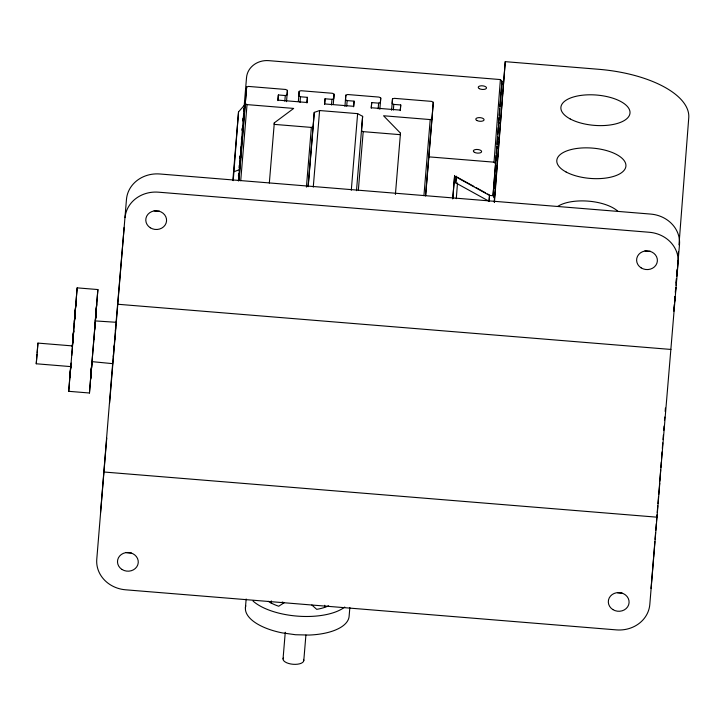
<?xml version="1.0" encoding="UTF-8"?>
<svg xmlns="http://www.w3.org/2000/svg" width="725" height="725" viewBox="0 0 725 725"><rect width="100%" height="100%" fill="white"/><g stroke="black" fill="none" stroke-linecap="round" stroke-linejoin="round"><path stroke-width="1.09" d="M71.123 363.062L70.814 366.605L36.25 363.778L37.011 354.163M71.739 355.54L72.5 345.916L37.936 343.097L37.174 352.712M72.527 343.197L77.158 287.861L97.893 289.556L89.465 393.004L68.721 391.31L70.651 366.37M70.697 367.176L69.845 377.517L70.76 366.814M77.158 287.861L73.162 337.66M89.465 393.004L91.477 366.959M95.356 320.921L116.109 322.29L114.586 341.529L112.728 363.66L92.012 361.639M73.307 334.307L73.452 332.322M94.993 325.634L95.22 322.643M233.93 171.734L238.534 111.913L244.28 105.324L239.322 169.75L233.93 171.734L233.187 180.67M238.996 180.416L246.636 87.036L248.421 86.42L285.75 89.474L287.426 90.371L287.073 94.921L285.288 95.537L278.373 94.966L277.902 100.612M245.349 103.711L247.026 104.608L293.688 108.424L274.313 122.851L274.195 124.374L311.351 127.41L313.146 126.793L314.251 112.393L319.607 110.535L357.633 113.644L362.636 116.344L361.53 130.745L363.198 131.642L400.363 134.678L400.472 133.164L383.552 115.764L430.215 119.571L432 118.954L433.287 102.279L431.62 101.382L394.282 98.337L392.497 98.953L391.591 110.263M278.373 94.966L277.974 100.123L307.01 102.497L307.409 97.34L300.494 96.778L298.827 95.872L299.171 91.332L300.957 90.716L332.413 93.28L334.089 94.177L333.736 98.727L331.95 99.343L325.036 98.781L324.564 104.418M325.036 98.781L324.637 103.938L353.673 106.303L354.072 101.156L347.157 100.585L345.49 99.688L345.834 95.138L347.619 94.522L379.075 97.096L380.752 97.993L380.398 102.542L378.613 103.158L371.698 102.588L371.227 108.233M371.698 102.588L371.3 107.744L400.336 110.118L400.735 104.962L393.82 104.4L392.153 103.503L392.497 98.953M452.799 198.813L454.602 175.432M487.608 193.974L489.574 195.052L489.058 201.26L455.744 182.89L456.261 176.166M456.288 198.686L457.502 182.954M489.058 201.26L489.484 195.659M452.735 198.704L454.602 176.157L489.538 195.433L493 195.714L495.637 163.868L494.033 162.173L500.395 79.569L268.803 60.646A20.808 18.705 4.4 0 0 246.527 77.593L244.198 105.714M493 195.714L495.402 164.457M495.574 162.219L496.09 155.522M496.263 153.292L496.779 146.595M496.951 144.357L497.549 136.545M497.722 134.315L498.238 127.618M498.41 125.38L499.008 117.568M499.181 115.338L499.715 108.714M495.637 163.868L501.99 81.263L500.395 79.569M494.051 197.689L494.387 193.403M494.794 188.056L494.957 185.917L494.776 188.147M494.187 197.762L494.441 194.391M494.423 197.282L494.677 193.919M495.112 188.301L495.374 184.929M495.891 178.196L496.154 174.825M496.58 169.206L496.843 165.844M494.196 202.021L505.252 61.661L598.578 69.283A93.634 41.044 4.7 0 1 688.75 117.831L678.981 244.823M494.423 202.347L505.252 61.661M659.813 481.119L660.674 469.882M660.847 467.634L661.282 462.015M661.544 458.644L662.061 451.902M662.324 448.53L662.75 442.912M663.013 439.54L663.357 435.045M663.701 430.55L664.055 426.046M664.481 420.428L664.743 417.056M665.178 411.438L665.432 408.066M674.395 304.382L673.878 311.125L674.449 304.391M674.658 301.011L675.002 296.516M675.347 292.021L675.691 287.526M676.035 283.031L676.389 278.536M676.815 272.917L677.077 269.546M677.513 263.927L677.766 260.556M678.201 254.937L678.464 251.566M70.706 366.152L70.543 368.282L70.724 366.043M72.391 346.106L72.527 344.42M73.352 334.76L73.642 330.962L72.491 345.254M74.258 324.129L75.346 310.898L74.748 318.329M91.531 366.787L91.278 369.968L91.558 366.614M91.703 364.657L91.876 362.536M94.667 329.685L96.588 305.325M113.272 356.6L113.435 354.57M72.636 342.236L72.282 346.559L72.872 340.188M73.008 338.983L73.733 330.591M91.749 363.66L91.921 361.458M100.485 513.155L112.629 364.004M113.907 348.662L114.169 345.789M659.786 483.267L649.808 604.478A31.211 28.058 4.4 0 1 616.386 629.889L125.561 589.797A31.211 28.058 4.4 0 1 96.769 559.301L106.747 438.099M653.615 557.208L654.865 541.584M655.047 539.355L655.581 532.658M655.753 530.428L656.288 523.731M73.352 335.983L68.721 391.31M95.428 318.547L95.899 312.901M96.09 310.644L97.893 289.556M96.742 303.956L95.356 320.269M114.613 340.016L114.867 337.306M115.347 331.089L115.628 327.745M116.091 322.172L124.156 227.36M109.611 403.173L126.467 199.411A31.211 28.058 4.4 0 1 159.89 173.991L650.715 214.083A31.211 28.058 4.4 0 1 679.506 244.579L676.769 276.352M232.888 180.045L238.534 111.913M239.078 167.575L239.259 165.327M239.821 158.576L240.002 156.328M241.398 139.454L241.588 137.206M242.15 130.455L242.331 128.207M242.984 120.332L243.174 118.084M243.727 111.333L243.917 109.085M238.425 176.066L238.607 173.819M239.912 158.095L240.102 155.857M240.655 149.114L240.845 146.876M242.232 130.029L242.422 127.781M242.984 121.048L243.165 118.8M243.818 110.943L243.999 108.696M238.398 180.978L240.165 160.207A20.808 18.705 4.4 0 1 240.945 156.364M238.878 180.67L246.636 87.036M240.718 180.733L247.026 104.608M269.337 183.035L274.313 122.851M284.816 101.174L285.288 95.537M286.511 101.681L287.426 90.371M245.431 607.768L246.156 598.995M298.356 101.518L299.171 91.332M300.023 102.415L300.494 96.778M306.938 102.977L307.409 97.34M271.141 603.091L271.322 600.898M306.412 187.104L311.351 127.41M308.089 186.733L314.251 112.393M308.197 186.488L313.146 126.793M313.263 187.132L319.607 110.535M305.905 635.064L303.793 660.584A10.404 4.558 4.7 0 1 293.072 664.281A10.404 4.558 4.7 0 1 283.049 658.889L285.26 632.263M331.479 104.989L331.95 99.343M333.264 104.373L334.089 94.177M344.928 106.457L345.834 95.138M346.686 106.231L347.157 100.585M353.601 106.793L354.072 101.156M351.29 190.24L357.633 113.644M356.483 190.684L362.636 116.344M358.349 190.213L363.198 131.642M324.564 607.45L324.746 605.257M378.142 108.795L378.613 103.158M379.837 109.312L380.752 97.993M349.849 607.468L349.124 616.232A52.019 22.801 4.7 0 1 309.004 635.055L295.528 634.737L282.17 632.871A52.019 22.801 4.7 0 1 245.775 605.801M393.349 110.037L393.82 104.4M400.263 110.608L400.735 104.962M395.406 194.463L400.472 133.164M423.917 195.696L430.215 119.571M425.53 195.913L433.287 102.279M425.647 195.668L432 118.954M455.744 182.89L456.261 176.683L473.896 186.407M499.897 106.512L501.99 81.263M494.124 195.949L494.314 193.72M494.976 187.693L495.248 184.395M495.701 178.876L495.972 175.577M496.525 168.961L496.797 165.653M653.524 558.332L651.213 586.289A31.211 28.058 4.4 0 1 650.95 588.356M656.469 521.502L657.022 514.768M657.213 512.53L657.765 505.796M657.956 503.549L658.508 496.824M658.699 494.577L678.111 262.767A31.211 28.058 4.4 0 0 649.31 232.272L158.494 192.179A31.211 28.058 4.4 0 0 125.072 217.6M674.631 302.153L675.102 296.543M675.374 293.181L675.845 287.571M676.026 285.324L676.588 278.599M91.749 364.385L91.93 362.147M95.428 320.414L96.081 312.593L91.993 361.965M37.936 343.097L36.25 363.778M72.455 346.459L72.5 345.916M93.897 339.354L93.987 338.638M283.049 658.889L283.493 657.747M499.462 104.971L501.646 105.152M428.828 156.854L494.033 162.173M117.894 304.264L670.933 349.441M104.001 472.011L657.04 517.188M498.265 122.244L500.25 123.341M475.854 187.485L485.65 192.886M311.841 604.994L316.716 609.353A38.144 16.72 4.7 0 0 328.652 605.765M303.53 659.378L303.793 660.584M344.765 607.052A52.019 22.801 4.7 0 1 298.999 616.241A52.019 22.801 4.7 0 1 253.043 601.061M268.295 601.333A38.144 16.72 4.7 0 0 278.699 606.245L284.182 602.738A27.74 12.162 4.7 0 1 282.197 602.004M498.193 146.504A20.808 18.705 4.4 0 1 497.803 148.426M498.891 137.406A20.808 18.705 4.4 0 1 498.501 139.336M500.649 92.845A52.019 46.753 4.4 0 1 502.679 93.806M501.347 83.756A52.019 46.753 4.4 0 1 503.386 84.707M159.518 211.165A10.404 9.353 4.4 0 1 154.144 210.73M650.334 251.258A10.404 9.353 4.4 0 1 644.969 250.823M131.216 552.876A10.404 9.353 4.4 0 1 125.851 552.432M622.041 592.968A10.404 9.353 4.4 0 1 617.537 592.778M557.906 206.29A34.682 15.207 4.7 0 1 617.782 211.183M75.192 312.004L76.034 301.654L74.376 321.438L75.192 312.004M90.616 378.604L90.589 379.211L91.839 364.213L90.616 378.604M497.622 155.73L497.268 160.225L497.622 155.73M479.352 88.677A4.16 1.822 4.7 0 0 486.348 88.423A4.16 1.822 4.7 0 0 481.445 85.786A4.16 1.822 4.7 0 0 479.352 88.677M476.896 120.504A4.16 1.822 4.7 0 0 483.901 120.259A4.16 1.822 4.7 0 0 478.989 117.613A4.16 1.822 4.7 0 0 476.896 120.504M474.449 152.341A4.16 1.822 4.7 0 0 481.454 152.087A4.16 1.822 4.7 0 0 476.543 149.45A4.16 1.822 4.7 0 0 474.449 152.341M641.145 267.878A10.404 9.353 4.4 0 0 657.367 261.072A10.404 9.353 4.4 0 0 642.486 251.738A10.404 9.353 4.4 0 0 641.145 267.878M612.852 609.58A10.404 9.353 4.4 0 0 629.073 602.783A10.404 9.353 4.4 0 0 614.184 593.44A10.404 9.353 4.4 0 0 612.852 609.58M150.32 227.786A10.404 9.353 4.4 0 0 166.551 220.98A10.404 9.353 4.4 0 0 151.661 211.646A10.404 9.353 4.4 0 0 150.32 227.786M122.027 569.487A10.404 9.353 4.4 0 0 138.248 562.691A10.404 9.353 4.4 0 0 123.368 553.347A10.404 9.353 4.4 0 0 122.027 569.487M570.158 118.927A34.682 15.207 4.7 0 0 628.512 116.861A34.682 15.207 4.7 0 0 587.603 94.839A34.682 15.207 4.7 0 0 570.158 118.927M566.08 171.988A34.682 15.207 4.7 0 0 624.424 169.913A34.682 15.207 4.7 0 0 583.525 147.891A34.682 15.207 4.7 0 0 566.08 171.988"/></g></svg>
